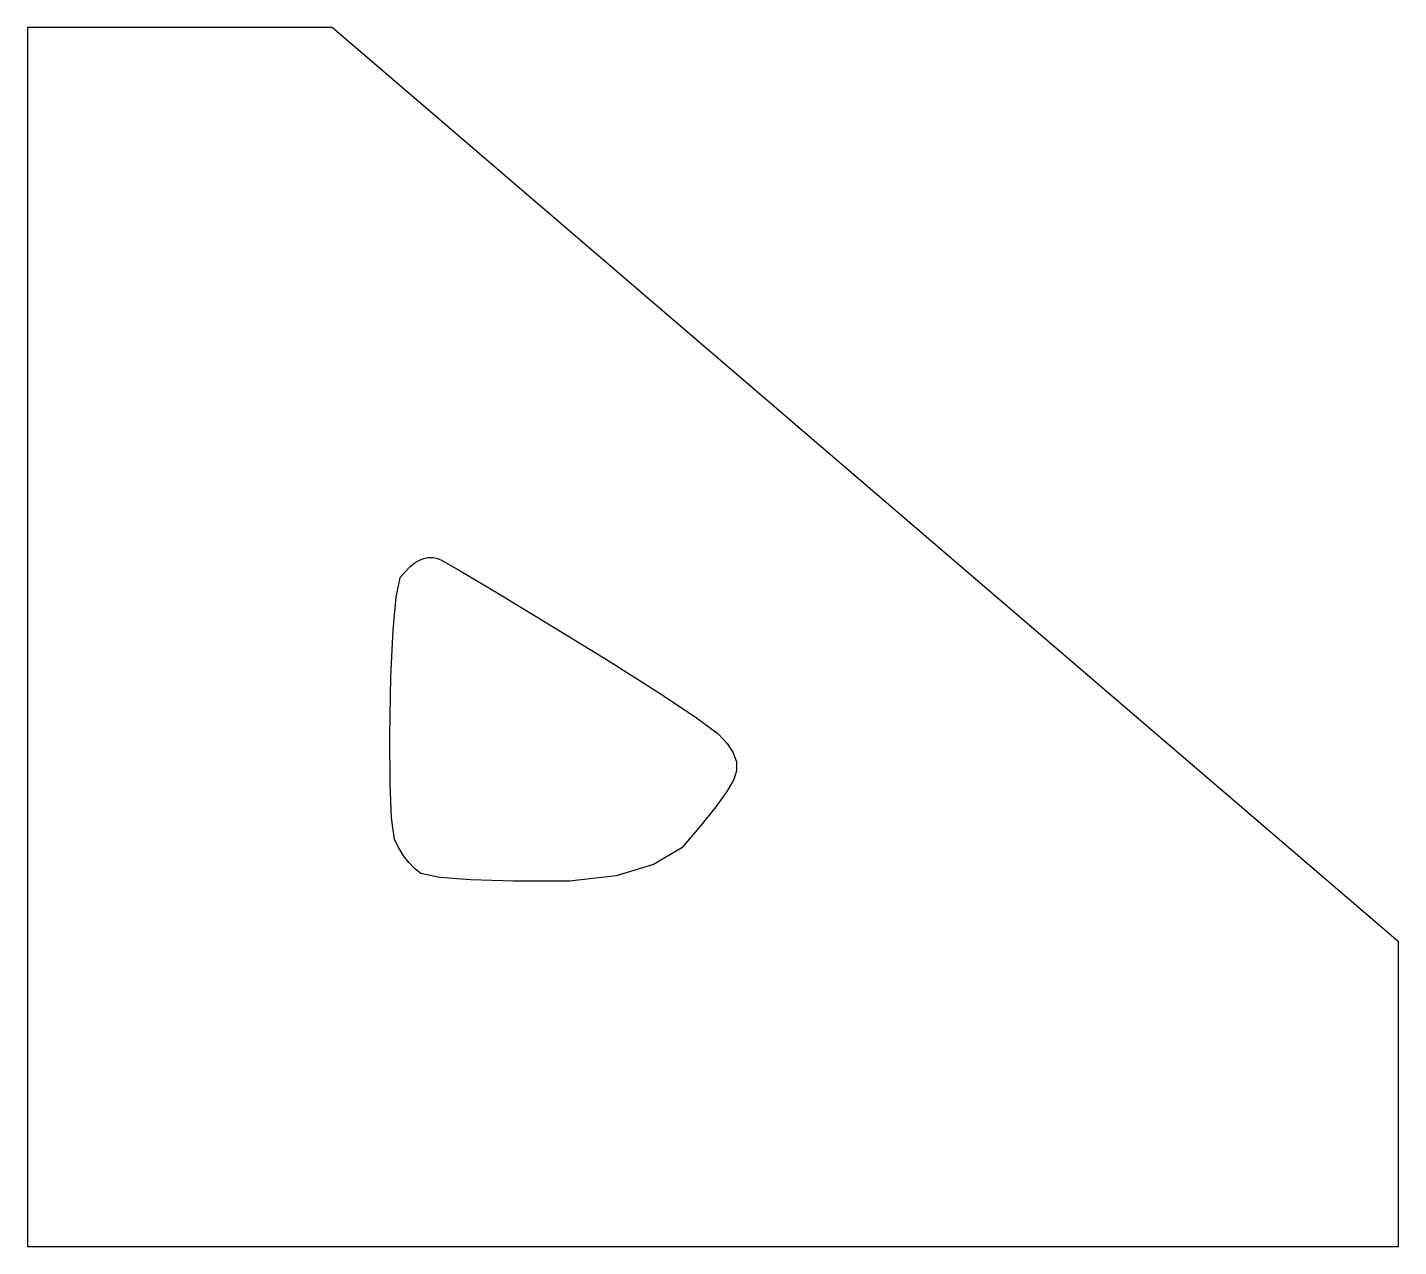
# Model space of a CAD drawing. Header units: millimetres. Extents: x -25 to 203, y -25 to 178.
import ezdxf

# ---------------------------------------------------------------- set-up
doc = ezdxf.new("R2010")
doc.units = ezdxf.units.MM

msp = doc.modelspace()

# ---------------------------------------------------------------- linework, layer by layer
at = {"layer": 'CUT'}
for points in [[(-25.4, 177.8), (-25.4, -25.4), (203.2, -25.4), (203.2, 25.4), (25.4, 177.8)], [(92.8332, 53.8956), (92.3634, 52.4669), (91.2136, 50.4682), (89.3837, 47.8995), (86.8737, 44.7609), (83.6837, 41.0524), (78.9695, 38.271), (72.7311, 36.4167), (64.9684, 35.4896), (55.6816, 35.4896), (48.455, 35.7024), (43.2887, 36.1279), (40.1827, 36.7662), (39.137, 37.6172), (38.1766, 38.6127), (37.3015, 39.7526), (36.5117, 41.0369), (35.8072, 42.4656), (35.3251, 46.0375), (35.0655, 51.7525), (35.0283, 59.6106), (35.2136, 69.6119), (35.5652, 77.3623), (36.0831, 82.862), (36.7673, 86.1109), (37.6179, 87.109), (38.4344, 87.9264), (39.2169, 88.563), (39.9653, 89.019), (40.6797, 89.2942), (41.3941, 89.4382), (42.1084, 89.451), (42.8228, 89.3326), (43.5372, 89.0829), (46.7519, 87.254), (52.4669, 83.8458), (60.6822, 78.8584), (71.3978, 72.2917), (79.8137, 66.9665), (85.9298, 62.8828), (89.7463, 60.0405), (91.2629, 58.4398), (92.283, 56.8821), (92.8064, 55.3674)]]:
    msp.add_lwpolyline(points, close=True, dxfattribs=at)

doc.saveas('drawing.dxf')
